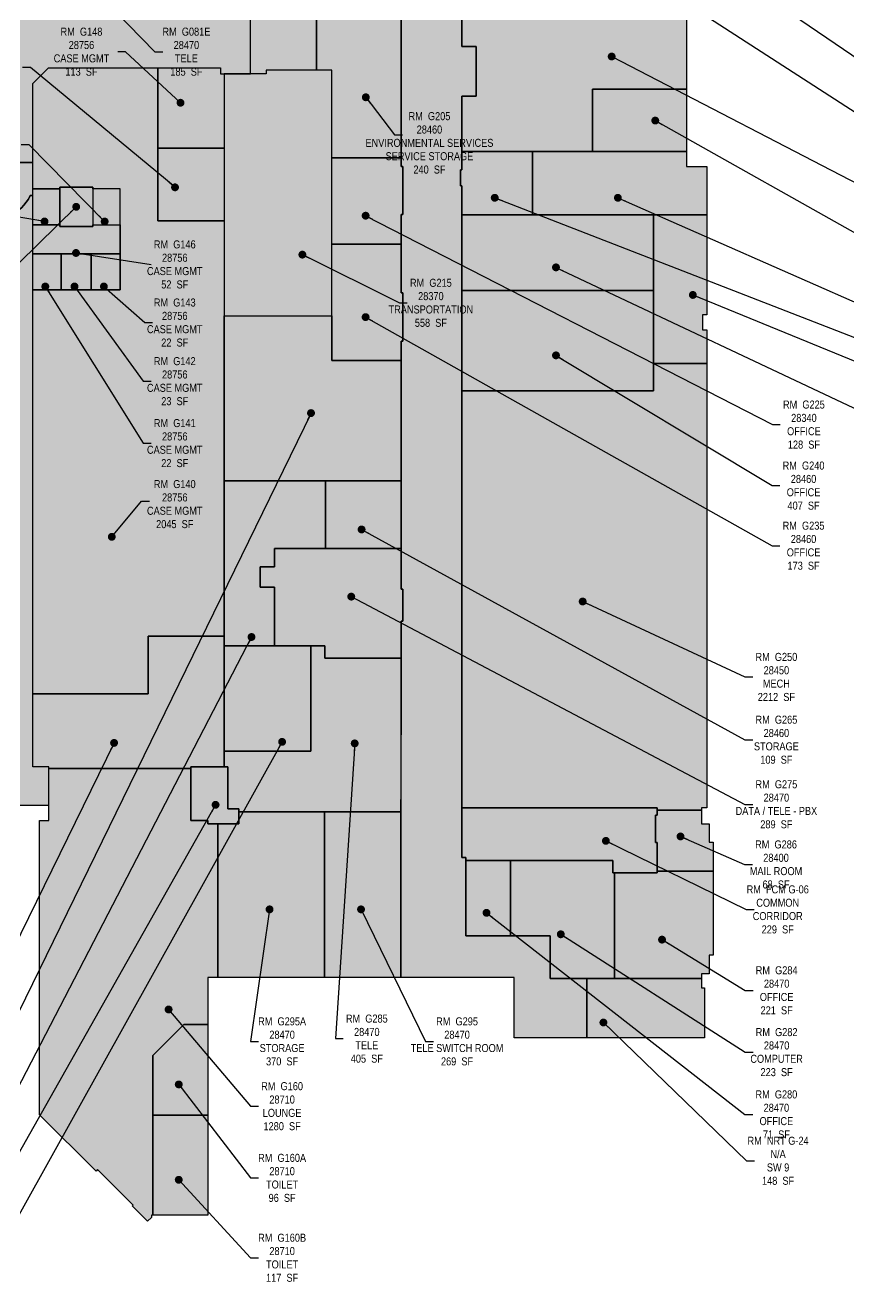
# Model space of a CAD drawing. Header units: inches. Extents: x -416 to 5762, y -228 to 4594.
# Drawn here: x 2220 to 3660, y -198 to 2000 of the extents above; entities that cross this region are included whole.
import ezdxf

# ---------------------------------------------------------------- set-up
doc = ezdxf.new("R2010")
doc.units = ezdxf.units.IN
doc.header["$LTSCALE"] = 48
doc.header["$MEASUREMENT"] = 0
for name, color, linetype in [('0-LABEL', 3, 'Continuous'), ('1-NRT', 200, 'Continuous'), ('1-NRT-PTN', 253, 'Continuous'), ('2-BCM', 140, 'Continuous'), ('2-BCM-PTN', 250, 'Continuous'), ('3-FCM', 190, 'Continuous'), ('3-FCM-PTN', 9, 'Continuous'), ('4-OCC', 6, 'Continuous'), ('4-OCC-PTN', 95, 'Continuous')]:
    doc.layers.add(name, color=color, linetype=linetype)
doc.styles.add('ArialN', font='ARIALN.TTF')
doc.dimstyles.new('AB-220', dxfattribs={"dimscale": 220, "dimtxt": 0.0703125, "dimasz": 0.0625, "dimexe": 0.0625, "dimexo": 0.125, "dimgap": 0.1875, "dimtad": 0, "dimdec": 4, "dimrnd": 0.0625, "dimzin": 0, "dimdsep": 46, "dimlunit": 4, "dimtxsty": 'ArialN', "dimblk": 'ARCHTICK', "dimcen": 0.0625, "dimclrd": 256, "dimclre": 256, "dimclrt": 256, "dimadec": 0, "dimazin": 0, "dimtfac": 1, "dimtdec": 4, "dimtofl": 0, "dimtmove": 2, "dimatfit": 3, "dimldrblk": 'DOT', "dimfxl": 0, "dimfrac": 2, "dimtolj": 1, "dimtzin": 0, "dimlwd": -1, "dimlwe": -1, "dimarcsym": 0})

# ---------------------------------------------------------------- blocks, each defined once
blk = doc.blocks.new('_ArchTick')
at = {"const_width": 0.15}
blk.add_lwpolyline([(-0.5, -0.5), (0.5, 0.5)], dxfattribs=at)
blk = doc.blocks.new('_Dot')
at = {"lineweight": -2}
blk.add_line((-0.5, 0), (-1, 0), dxfattribs=at)
at = {"const_width": 0.5}
blk.add_lwpolyline([(-0.25, 0, 1), (0.25, 0, 1)], format="xyb", close=True, dxfattribs=at)

msp = doc.modelspace()

# ---------------------------------------------------------------- hatches: boundary and pattern name
at = {"layer": '1-NRT-PTN'}
h = msp.add_hatch(color=256, dxfattribs=at)
edge = h.paths.add_edge_path()
edge.add_line((2228.722259457485, 1701.970734497792), (2233.130460726493, 1701.970734497792))
edge.add_line((2233.130460726493, 1701.970734497792), (2233.130460726493, 1759.944718747745))
edge.add_line((2233.130460726493, 1759.944718747745), (2174.173443597648, 1759.944718747745))
edge.add_line((2174.173443597648, 1759.944718747745), (2174.173443597647, 1721.862931520308))
edge.add_arc((2165.004068177664, 1723.815667909827), 9.374999999976003, 259.7052515725348, 347.97772910267656, ccw=False)
edge.add_line((2163.328642857169, 1714.591592075631), (2085.445105031146, 1790.939266001369))
edge.add_line((2085.445105031146, 1790.939266001369), (2047.180627193789, 1752.674788164011))
edge.add_line((2047.180627193789, 1752.674788164011), (2141.253326592597, 1661.881908723458))
edge.add_arc((2160.239332695928, 1735.924446355463), 76.43798667379049, 255.6180680753794, 333.6278686385097)
for points in [[(2280.366684589047, 1716.743217048963), (2337.918036566915, 1716.743217048963), (2337.918036566915, 1648.137297903939), (2280.366684589047, 1648.137297903939)], [(2509.754623019291, 702.9147875115946), (2574.404663023844, 702.9147875115946), (2574.404663023844, 629.3091502736139), (2593.404663023846, 629.3091502736139), (2593.404663023846, 603.3091502736117), (2539.493929674514, 603.3091502736117), (2539.493929674514, 609.4147875115946), (2509.754623019291, 609.4147875115946)], [(3407.63845463743, 228.8530847780739), (3201.476572627791, 228.8530847780739), (3201.476572627791, 332.5596195441835), (3402.404663023846, 332.5596195441835), (3402.404663023846, 316.3530847780739), (3407.63845463743, 316.3530847780739)]]:
    msp.add_hatch(color=256, dxfattribs=at).paths.add_polyline_path(points)
at = {"layer": '2-BCM-PTN'}
h = msp.add_hatch(color=256, dxfattribs=at)
edge = h.paths.add_edge_path()
edge.add_line((2233.130460726493, 1701.970734497792), (2228.722259457485, 1701.970734497792))
edge.add_arc((2160.239332695928, 1735.924446355463), 76.43798667379035, 255.6180680753794, 333.6278686385096, ccw=False)
edge.add_line((2141.253326592597, 1661.881908723458), (2047.180627193789, 1752.674788164011))
edge.add_line((2047.180627193789, 1752.674788164011), (2085.445105031146, 1790.939266001369))
edge.add_line((2085.445105031146, 1790.939266001369), (2163.328642857169, 1714.591592075631))
edge.add_arc((2165.004068177664, 1723.815667909827), 9.3749999999759, 259.7052515725348, 347.9777291026766)
edge.add_line((2174.173443597647, 1721.862931520308), (2174.173443597648, 1759.944718747745))
edge.add_line((2174.173443597648, 1759.944718747745), (2233.130460726493, 1759.944718747744))
edge.add_line((2233.130460726493, 1759.944718747744), (2233.130460726493, 1897.914736818996))
edge.add_line((2233.130460726493, 1897.914736818996), (2260.814226910565, 1925.598503003067))
edge.add_line((2260.814226910565, 1925.598503003067), (2561.404663023845, 1925.59850300307))
edge.add_line((2561.404663023845, 1925.59850300307), (2561.404663023845, 1915.223503003064))
edge.add_line((2561.404663023845, 1915.223503003064), (2613.580557465028, 1915.223503003066))
edge.add_line((2613.580557465028, 1915.223503003066), (2613.580557465028, 2025.348503003064))
edge.add_line((2613.580557465028, 2025.348503003064), (2381.262904515356, 2025.348503003065))
edge.add_line((2381.262904515356, 2025.348503003065), (2381.262904515356, 2030.59850300306))
edge.add_line((2381.262904515356, 2030.59850300306), (2261.106852996896, 2030.598503003059))
edge.add_line((2261.106852996896, 2030.598503003059), (2194.701394305297, 2096.903415616328))
edge.add_line((2194.701394305297, 2096.903415616328), (2190.893043700072, 2093.095065011104))
edge.add_line((2190.893043700072, 2093.095065011104), (2177.14554917636, 2106.842559534814))
edge.add_line((2177.14554917636, 2106.842559534814), (2177.14554917636, 2121.842559534814))
edge.add_line((2177.14554917636, 2121.842559534814), (2187.752150894158, 2132.449161252612))
edge.add_line((2187.752150894158, 2132.449161252612), (2153.811025397205, 2166.390286749567))
edge.add_line((2153.811025397205, 2166.390286749567), (2143.204423679406, 2155.783685031768))
edge.add_line((2143.204423679406, 2155.783685031768), (2128.204423679405, 2155.783685031768))
edge.add_line((2128.204423679405, 2155.783685031768), (2107.969704924222, 2176.018403786951))
edge.add_line((2107.969704924222, 2176.018403786951), (2107.969704924221, 2191.018403786952))
edge.add_line((2107.969704924221, 2191.018403786952), (2118.57630664202, 2201.62500550475))
edge.add_line((2118.57630664202, 2201.62500550475), (2084.635181145066, 2235.566131001704))
edge.add_line((2084.635181145066, 2235.566131001704), (2074.028579427268, 2224.959529283906))
edge.add_line((2074.028579427268, 2224.959529283906), (2059.028579427268, 2224.959529283906))
edge.add_line((2059.028579427268, 2224.959529283906), (2038.604658264225, 2245.383450446949))
edge.add_line((2038.604658264225, 2245.383450446949), (2038.604658264225, 2260.383450446949))
edge.add_line((2038.604658264225, 2260.383450446949), (2049.211259982023, 2270.990052164747))
edge.add_line((2049.211259982023, 2270.990052164747), (2015.270134485069, 2304.931177661701))
edge.add_line((2015.270134485069, 2304.931177661701), (2004.758133971202, 2294.229974739971))
edge.add_line((2004.758133971202, 2294.229974739971), (1989.758133971203, 2294.229974739971))
edge.add_line((1989.758133971203, 2294.229974739971), (1931.062058276436, 2352.926050434738))
edge.add_line((1931.062058276436, 2352.926050434738), (1861.642355430324, 2283.506162856311))
edge.add_line((1861.642355430324, 2283.506162856311), (1874.902442775178, 2270.315977015473))
edge.add_line((1874.902442775178, 2270.315977015473), (1873.04629591825, 2268.459830158545))
edge.add_line((1873.04629591825, 2268.459830158545), (1908.245785421161, 2233.260340655634))
edge.add_line((1908.245785421161, 2233.260340655634), (1908.245785421163, 2113.284691443503))
edge.add_line((1908.245785421163, 2113.284691443503), (1895.187219345495, 2113.284691443503))
edge.add_line((1895.187219345495, 2113.284691443503), (1883.873510846507, 2101.970982944516))
edge.add_line((1883.873510846507, 2101.970982944516), (1883.873510846507, 2085.970982944516))
edge.add_line((1883.873510846507, 2085.970982944516), (1895.187219345492, 2074.657274445532))
edge.add_line((1895.187219345492, 2074.657274445532), (1900.562219345494, 2074.657274445531))
edge.add_line((1900.562219345494, 2074.657274445531), (1900.562219345492, 1881.37466295436))
edge.add_line((1900.562219345492, 1881.37466295436), (1804.972934618956, 1785.785378227823))
edge.add_line((1804.972934618956, 1785.785378227823), (1889.993394248343, 1700.764918598437))
edge.add_line((1889.993394248343, 1700.764918598437), (1903.187219345495, 1689.020622731572))
edge.add_line((1903.187219345495, 1689.020622731572), (1911.187219345496, 1689.020622731572))
edge.add_line((1911.187219345496, 1689.020622731572), (1922.500927844478, 1677.706914232587))
edge.add_line((1922.500927844478, 1677.706914232587), (1922.500927844479, 1666.177842589939))
edge.add_line((1922.500927844479, 1666.177842589939), (2012.282397722353, 1666.177842589939))
edge.add_line((2012.282397722353, 1666.177842589939), (2113.788307551631, 1564.67193276066))
edge.add_line((2113.788307551631, 1564.67193276066), (2113.788307551629, 1476.094613458916))
edge.add_line((2113.788307551629, 1476.094613458916), (2108.383520888059, 1476.094613458915))
edge.add_line((2108.383520888059, 1476.094613458915), (2097.069812389074, 1464.78090495993))
edge.add_line((2097.069812389074, 1464.78090495993), (2097.069812389074, 1448.78090495993))
edge.add_line((2097.069812389074, 1448.78090495993), (2106.858170387359, 1438.992546961646))
edge.add_line((2106.858170387359, 1438.992546961646), (2074.845248639354, 1406.979625213646))
edge.add_line((2074.845248639354, 1406.979625213646), (2109.06569911818, 1372.75917473482))
edge.add_line((2109.06569911818, 1372.75917473482), (2110.921854418795, 1374.615330035435))
edge.add_line((2110.921854418795, 1374.615330035435), (2119.407135793033, 1366.130048661197))
edge.add_line((2119.407135793033, 1366.130048661197), (2117.550980492419, 1364.273893360582))
edge.add_line((2117.550980492419, 1364.273893360582), (2127.448102328633, 1354.376771524372))
edge.add_line((2127.448102328633, 1354.376771524372), (2127.448102328632, 1249.552302957096))
edge.add_line((2127.448102328632, 1249.552302957096), (2127.448102328633, 1011.952698433063))
edge.add_line((2127.448102328633, 1011.952698433063), (2126.295910362438, 1011.952698433063))
edge.add_line((2126.295910362438, 1011.952698433063), (2126.295910362438, 725.351950325119))
edge.add_line((2126.295910362438, 725.351950325119), (2125.412145488766, 725.351950325119))
edge.add_line((2125.412145488766, 725.351950325119), (2056.691387544399, 656.6311923807496))
edge.add_line((2056.691387544399, 656.6311923807496), (2096.140691337425, 617.1818885877237))
edge.add_line((2096.140691337425, 617.1818885877237), (2107.319253701457, 628.3604509517534))
edge.add_line((2107.319253701457, 628.3604509517534), (2123.319253701457, 628.3604509517533))
edge.add_line((2123.319253701457, 628.3604509517533), (2128.976107950948, 622.7035967022608))
edge.add_line((2128.976107950948, 622.7035967022608), (2137.132282483896, 630.8597712352085))
edge.add_line((2137.132282483896, 630.8597712352085), (2135.36451553093, 632.6275381881742))
edge.add_line((2135.36451553093, 632.6275381881742), (2135.36451553093, 636.1836742564341))
edge.add_line((2135.36451553093, 636.1836742564341), (2261.254623019293, 636.1836742564341))
edge.add_line((2261.254623019293, 636.1836742564341), (2261.254623019293, 702.9147875115947))
edge.add_line((2261.254623019293, 702.9147875115947), (2233.130460726496, 702.9147875115947))
edge.add_line((2233.130460726496, 702.9147875115947), (2233.130460726493, 1701.970734497792))
at = {"layer": '3-FCM-PTN'}
for points in [[(2615.808414529533, 2451.631304796776), (2729.02822529076, 2451.613517101626), (2729.028129160253, 2365.477411419694), (2724.014808775981, 2365.477411419587), (2724.01480877598, 2340.198372443379), (2729.264808775978, 2340.198372443379), (2729.26480877597, 2172.131318797095), (2724.014808775973, 2172.131318797074), (2724.014808775983, 2154.506316056189), (2767.556634234113, 2154.506316056182), (2767.556634234113, 2029.684150273616), (2729.264846806679, 2029.684150273618), (2729.26484680667, 1921.723375630644), (2641.154663023846, 1921.723375630644), (2641.154663023846, 1915.223503003064), (2613.580557465028, 1915.223503003064), (2613.580557465028, 2025.348503003064), (2621.014808775983, 2025.348503003064), (2621.014808775983, 2107.848503003064), (2615.808414529532, 2107.848503003065), (2615.862425426422, 2451.631296311252)], [(3201.476572627791, 332.5596195441835), (3201.476572627791, 228.8530847780739), (3074.904663023846, 228.8530847780739), (3074.904663023847, 334.3530847780745), (2876.404663023849, 334.3530847780718), (2877.154758553168, 957.55916271248), (2879.779647654108, 957.55916271248), (2879.779647654108, 1013.55916271248), (2877.154742904857, 1013.55916271248), (2877.154742904857, 1447.760891402348), (2879.779663023852, 1447.760891402348), (2879.779663023853, 1531.760891402348), (2877.154663023855, 1531.760891402348), (2877.154663023858, 1668.922797495568), (2879.779663023852, 1668.922795682463), (2879.779709625691, 1752.922795682436), (2877.154663144822, 1752.92279713877), (2877.154663144825, 2029.684150273616), (2767.556634234094, 2029.684150273616), (2767.556634234113, 2154.506316056182), (2791.508445687209, 2154.506316056179), (2791.508445687209, 2157.131318797105), (3176.910567530235, 2157.131318797104), (3176.91056753021, 2340.198375184305), (3203.604287777723, 2340.198375184304), (3203.604287777723, 2365.477414160514), (3198.354286786869, 2365.477414129869), (3198.354286786869, 2385.052264052748), (3286.910567530237, 2385.052264052748), (3286.910567530237, 2345.335012082322), (3292.160567530233, 2345.335012082322), (3292.160567530232, 2029.684150273617), (2983.404663023843, 2029.684150273617), (2983.404663023843, 1962.684150273619), (3008.154507450376, 1962.684150273619), (3008.154507450376, 1875.684150273618), (2983.404663023843, 1875.684150273617), (2983.404568461114, 1747.05701030199), (2980.779568461116, 1747.057009536828), (2980.779568461116, 1719.134624314121), (2983.404568461112, 1719.134622354789), (2983.404663023846, 544.2818940953935), (2990.154663023846, 544.2818940953935), (2990.154663023846, 407.6841502736139), (3137.605741658955, 407.6841502736148), (3137.605741658956, 332.5596195441839)], [(3324.654663023841, 517.684150273612), (3247.15466302385, 517.6841502736107), (3247.15466302385, 539.0318940953989), (2990.154663023846, 539.0318940953989), (2990.154663023846, 544.2818940953935), (2983.404663023846, 544.2818940953935), (2983.404663023848, 631.329210053893), (3324.654663023841, 631.3292101261742), (3324.654663023841, 618.4772851326693), (3322.029663023844, 618.4772851326693), (3322.029663023844, 570.4772851326693), (3324.654663023841, 570.4772851326693)]]:
    msp.add_hatch(color=256, dxfattribs=at).paths.add_polyline_path(points)
at = {"layer": '4-OCC-PTN'}
for color, points in [(201, [(2756.154663023845, 1768.088074098436), (2756.154663023845, 1921.723375630642), (2729.264846806677, 1921.723375630644), (2729.264846806679, 2029.684150273617), (2877.154663023854, 2029.684150273616), (2877.154663023855, 1768.088074098437)]), (58, [(3375.904663023844, 1888.309150273619), (3211.404663023844, 1888.309150273619), (3211.404663023844, 1779.309150273614), (2983.404570736043, 1779.309150273614), (2983.404663023843, 1875.684150273617), (3008.154507450376, 1875.684150273618), (3008.154507450376, 1962.684150273618), (2983.404663023843, 1962.684150273618), (2983.404663023843, 2029.684150273617), (3292.160567530232, 2029.684150273617), (3292.160567530232, 2032.309150273615), (3353.393932138239, 2032.309150273615), (3353.393932138239, 2025.92915375626), (3375.904663023843, 2025.92915375626)]), (22, [(2233.130460726496, 830.9337868318314), (2233.130460726494, 1537.062954791813), (2385.673114390504, 1537.062954791813), (2385.673114390503, 1714.118217048965), (2337.918036566915, 1714.118217048965), (2337.918036566915, 1716.743217048963), (2280.366684589047, 1716.743217048963), (2280.366684589047, 1714.118217048966), (2233.130460726496, 1714.118217048966), (2233.130460726493, 1897.914736818996), (2260.814226910565, 1925.598503003067), (2451.701040337562, 1925.598503003069), (2451.701040337563, 1658.120976491608), (2567.904663023846, 1658.120976491608), (2567.904663023846, 931.5693877623548), (2434.924503077298, 931.5693877623548), (2434.924503077298, 830.9337868318314)]), (22, [(2567.904663023845, 1784.832814781666), (2451.701040337563, 1784.832814781666), (2451.701040337562, 1925.598503003069), (2561.404663023845, 1925.59850300307), (2561.404663023845, 1915.223503003064), (2567.904663023845, 1915.223503003064)]), (58, [(2641.154663023846, 1915.223503003064), (2567.904663023845, 1915.223503003064), (2567.904663023846, 1491.809150273612), (2756.154663023845, 1491.809150273613), (2756.154663023845, 1921.723375630642), (2641.154663023846, 1921.723375630642)]), (58, [(3211.404663023844, 1888.309150273619), (3375.904663023844, 1888.309150273619), (3375.904663023844, 1779.309150273616), (3211.404663023844, 1779.309150273616)]), (22, [(2451.701040337563, 1784.832814781666), (2567.904663023846, 1784.832814781666), (2567.904663023846, 1658.120976491608), (2451.701040337563, 1658.120976491608)]), (201, [(2756.154663023845, 1768.088074098436), (2877.154663023855, 1768.088074098437), (2877.154663023855, 1752.92279713877), (2879.779663023852, 1752.922795682462), (2879.779663023852, 1668.922795682463), (2877.154663023855, 1668.922795682463), (2877.154591376869, 1617.057802197152), (2756.154663023845, 1617.057802197152)]), (58, [(3106.529530017558, 1779.309150273614), (3106.529530017556, 1668.446464285915), (2983.404755070331, 1668.454182484253), (2983.404568461114, 1719.134624314121), (2980.779568461116, 1719.134624314121), (2980.779568461116, 1747.057009536828), (2983.404568461114, 1747.057009536827), (2983.404570736043, 1779.309150273614)]), (58, [(3411.429853171811, 1668.454182484254), (3106.529530017556, 1668.446464285915), (3106.529530017558, 1779.309150273614), (3375.904663023844, 1779.309150273616), (3375.904663023844, 1752.80915027361), (3411.42985317181, 1752.80915027361)]), (22, [(2233.130460726495, 1714.118217048966), (2280.366684589047, 1714.118217048966), (2280.366684589047, 1650.762297903936), (2233.130460726495, 1650.762297903936)]), (22, [(2337.918036566915, 1650.762297903936), (2385.673114390503, 1650.762297903936), (2385.673114390503, 1714.118217048965), (2337.918036566915, 1714.118217048965)]), (22, [(2385.673114390504, 1600.418873936842), (2233.130460726494, 1600.418873936842), (2233.130460726496, 1650.762297903936), (2280.366684589047, 1650.762297903936), (2280.366684589047, 1648.137297903939), (2337.918036566915, 1648.137297903939), (2337.918036566915, 1650.762297903936), (2385.673114390503, 1650.762297903936)]), (201, [(3318.02988116126, 1535.934150273608), (2983.404755070331, 1535.934150273608), (2983.404755070331, 1668.454182484253), (3318.02988116126, 1668.454182484253)]), (201, [(3411.42985317181, 1408.684150273612), (3318.02988116126, 1408.684150273612), (3318.02988116126, 1668.454182484253), (3411.429853171811, 1668.454182484254), (3411.429853171812, 1493.309150273613), (3404.154663023844, 1493.309150273613), (3404.154663023844, 1467.309150273613), (3411.42985317181, 1467.309150273613)]), (201, [(2756.154663023845, 1617.057802197152), (2877.154663023848, 1617.057802197152), (2877.154663023855, 1531.760891402348), (2879.779663023852, 1531.760891402348), (2879.779663023852, 1447.760891402348), (2877.154663023854, 1447.760891402348), (2877.154670576127, 1413.434150273611), (2756.154663023845, 1413.434150273611)]), (22, [(2233.130460726494, 1600.418873936842), (2282.991684589045, 1600.418873936842), (2282.991684589045, 1537.062954791813), (2233.130460726494, 1537.062954791813)]), (22, [(2282.991684589045, 1600.418873936842), (2335.293036566919, 1600.418873936842), (2335.293036566919, 1537.062954791813), (2282.991684589045, 1537.062954791813)]), (22, [(2335.293036566919, 1600.418873936842), (2385.673114390504, 1600.418873936842), (2385.673114390504, 1537.062954791813), (2335.293036566919, 1537.062954791813)]), (201, [(2983.404786833821, 1535.934150273608), (3318.02988116126, 1535.934150273608), (3318.02988116126, 1360.684150273611), (2983.404786833821, 1360.684150273611)]), (201, [(2877.154824336764, 1202.918290177677), (2567.904663023846, 1202.918290177677), (2567.904663023846, 1491.809150273612), (2756.154663023845, 1491.809150273612), (2756.154663023845, 1413.434150273611), (2877.154670576127, 1413.434150273611)]), (55, [(3402.404663023846, 627.0066801998923), (3324.654663023841, 627.0066801998923), (3324.654663023841, 631.3292101261742), (2983.404656017494, 631.3292101261727), (2983.404732929416, 1360.684150273612), (3318.02988116126, 1360.684150273611), (3318.029834566023, 1408.684150273612), (3411.42985317181, 1408.684150273612), (3411.42985317181, 631.3292101261745), (3402.404663023846, 631.3292101261745)]), (201, [(2567.904663023846, 914.8831474416961), (2567.904663023846, 1202.918290177677), (2744.779528498993, 1202.918290177677), (2744.779528498993, 1084.684171502172), (2655.529758553168, 1084.684171502172), (2655.529758553167, 1052.521953251209), (2630.645999614988, 1052.521953251209), (2630.645999614988, 1016.993297991482), (2655.529758553166, 1016.993297991482), (2655.529758553169, 914.8831156782021)]), (201, [(2744.779528498993, 1202.918290177677), (2877.154742904858, 1202.918290177677), (2877.154742904858, 1084.684171502172), (2744.779528498993, 1084.684171502172)]), (62, [(2655.529758553169, 914.8831156782021), (2655.529758553166, 1016.993297991482), (2630.645999614988, 1016.993297991482), (2630.645999614988, 1052.521953251209), (2655.529758553167, 1052.521953251209), (2655.529758553168, 1084.684171502172), (2877.154742904858, 1084.684171502172), (2877.154742904857, 1013.55916271248), (2879.779647654106, 1013.55916271248), (2879.779647654108, 957.55916271248), (2877.154758553168, 957.55916271248), (2877.077109283628, 893.0453843561158), (2743.632146616607, 893.0453843561158), (2743.632146616608, 914.883115678203)]), (34, [(2233.130460726496, 830.9337868318314), (2434.924503077298, 830.9337868318314), (2434.924503077298, 931.5693877623548), (2567.904663023846, 931.5693877623548), (2567.904663023846, 702.9147875115946), (2509.754623019291, 702.9147875115946), (2509.754623019291, 700.2897875115946), (2261.254623019293, 700.2897875115946), (2261.254623019293, 702.9147875115947), (2233.130460726496, 702.9147875115947)]), (201, [(2567.904663023846, 730.5591502736129), (2567.904663023846, 914.8831474416961), (2719.529710788514, 914.8831156782028), (2719.52971078851, 730.5591502736129)]), (62, [(2719.52971078851, 730.5591502736129), (2719.529710788514, 914.8831156782028), (2743.632146616608, 914.883115678203), (2743.632146616607, 893.0453843561158), (2877.077109283628, 893.0453843561158), (2876.753806779137, 624.4341502736129), (2593.404663023846, 624.434150273603), (2593.404663023846, 629.3091502736139), (2574.404663023844, 629.3091502736139), (2574.404663023844, 702.9147875115946), (2567.904663023846, 702.9147875115946), (2567.904663023846, 730.5591502736129)]), (234, [(2261.254623019293, 700.2897875115946), (2509.754623019291, 700.2897875115946), (2509.754623019291, 609.4147875115946), (2539.493929674514, 609.4147875115946), (2539.493929674514, 603.3091502736117), (2556.949296349179, 603.3091502736117), (2556.949296349178, 334.3530847780758), (2539.493929674513, 334.3530847780757), (2539.493929674513, 252.4021467322522), (2497.269412414229, 252.4021467322522), (2443.17210562412, 198.3048399421446), (2443.172233608731, -81.1393949525006), (2440.547010094808, -81.1393949525006), (2440.547010094808, -85.11049404680443), (2433.978757105231, -91.67874703637926), (2407.108699420127, -64.80868935130938), (2408.522912982524, -63.39447578891259), (2346.581719274581, -1.453282080970492), (2343.753292149831, -4.281709205715288), (2245.004623019293, 94.46695992482276), (2245.004623019293, 609.4147875115946), (2261.254623019293, 609.4147875115946)]), (62, [(2556.949296349178, 334.3530847780758), (2556.949296349179, 603.3091502736117), (2593.404663023846, 603.3091502736117), (2593.404663023846, 624.434150273603), (2743.169298501863, 624.4341502736082), (2743.169298501861, 334.3530847780751)]), (62, [(2743.169298501861, 334.3530847780751), (2743.169298501863, 624.4341502736082), (2876.753806779137, 624.4341502736129), (2876.404663023849, 334.3530847780738)]), (41, [(3324.654663023841, 627.0066801998923), (3402.404663023846, 627.0066801998923), (3402.404663023846, 603.3760346616041), (3415.404663023846, 603.3760346616041), (3415.404663023846, 571.184150273612), (3422.417258097828, 571.184150273612), (3422.417258097828, 520.4341502736175), (3324.654663023841, 520.4341502736138), (3324.654663023841, 570.4772851326693), (3322.029663023844, 570.4772851326693), (3322.029663023844, 618.4772851326693), (3324.654663023843, 618.4772851326693)]), (62, [(2990.154663023846, 539.0318940953989), (3068.50311782582, 539.0318940953989), (3068.50311782582, 407.6841502736138), (2990.154663023846, 407.6841502736138)]), (62, [(3068.50311782582, 407.6841502736138), (3068.50311782582, 539.0318940953989), (3247.15466302385, 539.0318940953989), (3247.15466302385, 517.6841502736107), (3249.779663023848, 517.6841502736108), (3249.779663023847, 332.5596195441831), (3137.605741658956, 332.559619544184), (3137.605741658956, 407.6841502736138)]), (62, [(3402.404663023846, 332.5596195441835), (3249.779663023847, 332.5596195441831), (3249.779663023848, 517.6841502736108), (3324.654663023841, 517.684150273612), (3324.654663023841, 520.4341502736138), (3422.417258097828, 520.4341502736175), (3422.41725809783, 373.6841502736138), (3415.404663023846, 373.6841502736138), (3415.404663023846, 341.059619544184), (3402.404663023846, 341.059619544184)]), (234, [(2539.493929674513, 94.0145059529109), (2443.172153388777, 94.0145059529118), (2443.17210562412, 198.3048399421446), (2497.269412414229, 252.4021467322523), (2539.493929674513, 252.4021467322522)]), (234, [(2443.172153388777, 94.0145059529118), (2539.493929674513, 94.0145059529109), (2539.493929674512, -81.13935083745628), (2443.172233608731, -81.1393949525006)])]:
    msp.add_hatch(color=color, dxfattribs=at).paths.add_polyline_path(points)

# ---------------------------------------------------------------- linework, layer by layer
at = {"layer": '1-NRT'}
msp.add_lwpolyline([(2228.722259457485, 1701.970734497792), (2233.130460726493, 1701.970734497792), (2233.130460726493, 1759.944718747745), (2174.173443597648, 1759.944718747745), (2174.173443597647, 1721.862931520308, -0.4054098725536336), (2163.328642857169, 1714.591592075631), (2085.445105031146, 1790.939266001369), (2047.180627193789, 1752.674788164011), (2141.253326592597, 1661.881908723458, 0.3541666987649237)], format="xyb", close=True, dxfattribs=at)
for points in [[(2280.366684589047, 1716.743217048963), (2337.918036566915, 1716.743217048963), (2337.918036566915, 1648.137297903939), (2280.366684589047, 1648.137297903939)], [(2509.754623019291, 702.9147875115946), (2574.404663023844, 702.9147875115946), (2574.404663023844, 629.3091502736139), (2593.404663023846, 629.3091502736139), (2593.404663023846, 603.3091502736117), (2539.493929674514, 603.3091502736117), (2539.493929674514, 609.4147875115946), (2509.754623019291, 609.4147875115946)], [(3407.63845463743, 228.8530847780739), (3201.476572627791, 228.8530847780739), (3201.476572627791, 332.5596195441835), (3402.404663023846, 332.5596195441835), (3402.404663023846, 316.3530847780739), (3407.63845463743, 316.3530847780739)]]:
    msp.add_lwpolyline(points, close=True, dxfattribs=at)
at = {"layer": '2-BCM'}
msp.add_lwpolyline([(2174.173443597648, 1759.944718747745), (2233.130460726493, 1759.944718747744), (2233.130460726493, 1897.914736818996), (2260.814226910565, 1925.598503003067), (2561.404663023845, 1925.59850300307), (2561.404663023845, 1915.223503003064), (2613.580557465028, 1915.223503003066), (2613.580557465028, 2025.348503003064)], dxfattribs=at)
msp.add_lwpolyline([(2135.36451553093, 636.1836742564341), (2261.254623019293, 636.1836742564341), (2261.254623019293, 702.9147875115947), (2233.130460726496, 702.9147875115947), (2233.130460726493, 1701.970734497792), (2228.722259457485, 1701.970734497792, -0.3541666987649237), (2141.253326592597, 1661.881908723458)], format="xyb", dxfattribs=at)
at = {"layer": '3-FCM'}
for points in [[(2615.808414529533, 2451.631304796776), (2729.02822529076, 2451.613517101626), (2729.028129160253, 2365.477411419694), (2724.014808775981, 2365.477411419587), (2724.01480877598, 2340.198372443379), (2729.264808775978, 2340.198372443379), (2729.26480877597, 2172.131318797095), (2724.014808775973, 2172.131318797074), (2724.014808775983, 2154.506316056189), (2767.556634234113, 2154.506316056182), (2767.556634234113, 2029.684150273616), (2729.264846806679, 2029.684150273618), (2729.26484680667, 1921.723375630644), (2641.154663023846, 1921.723375630644), (2641.154663023846, 1915.223503003064), (2613.580557465028, 1915.223503003064), (2613.580557465028, 2025.348503003064), (2621.014808775983, 2025.348503003064), (2621.014808775983, 2107.848503003064), (2615.808414529532, 2107.848503003065), (2615.862425426422, 2451.631296311252)], [(3324.654663023841, 517.684150273612), (3247.15466302385, 517.6841502736107), (3247.15466302385, 539.0318940953989), (2990.154663023846, 539.0318940953989), (2990.154663023846, 544.2818940953935), (2983.404663023846, 544.2818940953935), (2983.404663023848, 631.329210053893), (3324.654663023841, 631.3292101261742), (3324.654663023841, 618.4772851326693), (3322.029663023844, 618.4772851326693), (3322.029663023844, 570.4772851326693), (3324.654663023841, 570.4772851326693)]]:
    msp.add_lwpolyline(points, close=True, dxfattribs=at)
msp.add_lwpolyline([(2983.404663023843, 2029.684150273617), (2983.404663023843, 1962.684150273619), (3008.154507450376, 1962.684150273619), (3008.154507450376, 1875.684150273618), (2983.404663023843, 1875.684150273617), (2983.404568461114, 1747.05701030199), (2980.779568461116, 1747.057009536828), (2980.779568461116, 1719.134624314121), (2983.404568461112, 1719.134622354789), (2983.404663023846, 544.2818940953935), (2990.154663023846, 544.2818940953935), (2990.154663023846, 407.6841502736139), (3137.605741658955, 407.6841502736148), (3137.605741658956, 332.5596195441839), (3201.476572627791, 332.5596195441839), (3201.476572627791, 332.5596195441835), (3201.476572627791, 228.8530847780739), (3074.904663023846, 228.8530847780739), (3074.904663023847, 334.3530847780745), (2876.404663023849, 334.3530847780718), (2877.154758553168, 957.55916271248), (2879.779647654108, 957.55916271248), (2879.779647654108, 1013.55916271248), (2877.154742904857, 1013.55916271248), (2877.154742904857, 1447.760891402348), (2879.779663023852, 1447.760891402348), (2879.779663023853, 1531.760891402348), (2877.154663023855, 1531.760891402348), (2877.154663023858, 1668.922797495568), (2879.779663023852, 1668.922795682463), (2879.779709625691, 1752.922795682436), (2877.154663144822, 1752.92279713877), (2877.154663144825, 2029.684150273616)], dxfattribs=at)
at = {"layer": '4-OCC'}
for points in [[(2756.154663023845, 1768.088074098436), (2756.154663023845, 1921.723375630642), (2729.264846806677, 1921.723375630644), (2729.264846806679, 2029.684150273617), (2877.154663023854, 2029.684150273616), (2877.154663023855, 1768.088074098437)], [(3375.904663023844, 1888.309150273619), (3211.404663023844, 1888.309150273619), (3211.404663023844, 1779.309150273614), (2983.404570736043, 1779.309150273614), (2983.404663023843, 1875.684150273617), (3008.154507450376, 1875.684150273618), (3008.154507450376, 1962.684150273618), (2983.404663023843, 1962.684150273618), (2983.404663023843, 2029.684150273617), (3292.160567530232, 2029.684150273617), (3292.160567530232, 2032.309150273615), (3353.393932138239, 2032.309150273615), (3353.393932138239, 2025.92915375626), (3375.904663023843, 2025.92915375626)], [(2233.130460726496, 830.9337868318314), (2233.130460726494, 1537.062954791813), (2385.673114390504, 1537.062954791813), (2385.673114390503, 1714.118217048965), (2337.918036566915, 1714.118217048965), (2337.918036566915, 1716.743217048963), (2280.366684589047, 1716.743217048963), (2280.366684589047, 1714.118217048966), (2233.130460726496, 1714.118217048966), (2233.130460726493, 1897.914736818996), (2260.814226910565, 1925.598503003067), (2451.701040337562, 1925.598503003069), (2451.701040337563, 1658.120976491608), (2567.904663023846, 1658.120976491608), (2567.904663023846, 931.5693877623548), (2434.924503077298, 931.5693877623548), (2434.924503077298, 830.9337868318314)], [(2567.904663023845, 1784.832814781666), (2451.701040337563, 1784.832814781666), (2451.701040337562, 1925.598503003069), (2561.404663023845, 1925.59850300307), (2561.404663023845, 1915.223503003064), (2567.904663023845, 1915.223503003064)], [(2641.154663023846, 1915.223503003064), (2567.904663023845, 1915.223503003064), (2567.904663023846, 1491.809150273612), (2756.154663023845, 1491.809150273613), (2756.154663023845, 1921.723375630642), (2641.154663023846, 1921.723375630642)], [(3211.404663023844, 1888.309150273619), (3375.904663023844, 1888.309150273619), (3375.904663023844, 1779.309150273616), (3211.404663023844, 1779.309150273616)], [(2451.701040337563, 1784.832814781666), (2567.904663023846, 1784.832814781666), (2567.904663023846, 1658.120976491608), (2451.701040337563, 1658.120976491608)], [(2756.154663023845, 1768.088074098436), (2877.154663023855, 1768.088074098437), (2877.154663023855, 1752.92279713877), (2879.779663023852, 1752.922795682462), (2879.779663023852, 1668.922795682463), (2877.154663023855, 1668.922795682463), (2877.154591376869, 1617.057802197152), (2756.154663023845, 1617.057802197152)], [(3106.529530017558, 1779.309150273614), (3106.529530017556, 1668.446464285915), (2983.404755070331, 1668.454182484253), (2983.404568461114, 1719.134624314121), (2980.779568461116, 1719.134624314121), (2980.779568461116, 1747.057009536828), (2983.404568461114, 1747.057009536827), (2983.404570736043, 1779.309150273614)], [(3411.429853171811, 1668.454182484254), (3106.529530017556, 1668.446464285915), (3106.529530017558, 1779.309150273614), (3375.904663023844, 1779.309150273616), (3375.904663023844, 1752.80915027361), (3411.42985317181, 1752.80915027361)], [(2233.130460726495, 1714.118217048966), (2280.366684589047, 1714.118217048966), (2280.366684589047, 1650.762297903936), (2233.130460726495, 1650.762297903936)], [(2337.918036566915, 1650.762297903936), (2385.673114390503, 1650.762297903936), (2385.673114390503, 1714.118217048965), (2337.918036566915, 1714.118217048965)], [(2385.673114390504, 1600.418873936842), (2233.130460726494, 1600.418873936842), (2233.130460726496, 1650.762297903936), (2280.366684589047, 1650.762297903936), (2280.366684589047, 1648.137297903939), (2337.918036566915, 1648.137297903939), (2337.918036566915, 1650.762297903936), (2385.673114390503, 1650.762297903936)], [(3318.02988116126, 1535.934150273608), (2983.404755070331, 1535.934150273608), (2983.404755070331, 1668.454182484253), (3318.02988116126, 1668.454182484253)], [(3411.42985317181, 1408.684150273612), (3318.02988116126, 1408.684150273612), (3318.02988116126, 1668.454182484253), (3411.429853171811, 1668.454182484254), (3411.429853171812, 1493.309150273613), (3404.154663023844, 1493.309150273613), (3404.154663023844, 1467.309150273613), (3411.42985317181, 1467.309150273613)], [(2756.154663023845, 1617.057802197152), (2877.154663023848, 1617.057802197152), (2877.154663023855, 1531.760891402348), (2879.779663023852, 1531.760891402348), (2879.779663023852, 1447.760891402348), (2877.154663023854, 1447.760891402348), (2877.154670576127, 1413.434150273611), (2756.154663023845, 1413.434150273611)], [(2233.130460726494, 1600.418873936842), (2282.991684589045, 1600.418873936842), (2282.991684589045, 1537.062954791813), (2233.130460726494, 1537.062954791813)], [(2282.991684589045, 1600.418873936842), (2335.293036566919, 1600.418873936842), (2335.293036566919, 1537.062954791813), (2282.991684589045, 1537.062954791813)], [(2335.293036566919, 1600.418873936842), (2385.673114390504, 1600.418873936842), (2385.673114390504, 1537.062954791813), (2335.293036566919, 1537.062954791813)], [(2983.404786833821, 1535.934150273608), (3318.02988116126, 1535.934150273608), (3318.02988116126, 1360.684150273611), (2983.404786833821, 1360.684150273611)], [(2877.154824336764, 1202.918290177677), (2567.904663023846, 1202.918290177677), (2567.904663023846, 1491.809150273612), (2756.154663023845, 1491.809150273612), (2756.154663023845, 1413.434150273611), (2877.154670576127, 1413.434150273611)], [(3402.404663023846, 627.0066801998923), (3324.654663023841, 627.0066801998923), (3324.654663023841, 631.3292101261742), (2983.404656017494, 631.3292101261727), (2983.404732929416, 1360.684150273612), (3318.02988116126, 1360.684150273611), (3318.029834566023, 1408.684150273612), (3411.42985317181, 1408.684150273612), (3411.42985317181, 631.3292101261745), (3402.404663023846, 631.3292101261745)], [(2567.904663023846, 914.8831474416961), (2567.904663023846, 1202.918290177677), (2744.779528498993, 1202.918290177677), (2744.779528498993, 1084.684171502172), (2655.529758553168, 1084.684171502172), (2655.529758553167, 1052.521953251209), (2630.645999614988, 1052.521953251209), (2630.645999614988, 1016.993297991482), (2655.529758553166, 1016.993297991482), (2655.529758553169, 914.8831156782021)], [(2744.779528498993, 1202.918290177677), (2877.154742904858, 1202.918290177677), (2877.154742904858, 1084.684171502172), (2744.779528498993, 1084.684171502172)], [(2655.529758553169, 914.8831156782021), (2655.529758553166, 1016.993297991482), (2630.645999614988, 1016.993297991482), (2630.645999614988, 1052.521953251209), (2655.529758553167, 1052.521953251209), (2655.529758553168, 1084.684171502172), (2877.154742904858, 1084.684171502172), (2877.154742904857, 1013.55916271248), (2879.779647654106, 1013.55916271248), (2879.779647654108, 957.55916271248), (2877.154758553168, 957.55916271248), (2877.077109283628, 893.0453843561158), (2743.632146616607, 893.0453843561158), (2743.632146616608, 914.883115678203)], [(2233.130460726496, 830.9337868318314), (2434.924503077298, 830.9337868318314), (2434.924503077298, 931.5693877623548), (2567.904663023846, 931.5693877623548), (2567.904663023846, 702.9147875115946), (2509.754623019291, 702.9147875115946), (2509.754623019291, 700.2897875115946), (2261.254623019293, 700.2897875115946), (2261.254623019293, 702.9147875115947), (2233.130460726496, 702.9147875115947)], [(2567.904663023846, 730.5591502736129), (2567.904663023846, 914.8831474416961), (2719.529710788514, 914.8831156782028), (2719.52971078851, 730.5591502736129)], [(2719.52971078851, 730.5591502736129), (2719.529710788514, 914.8831156782028), (2743.632146616608, 914.883115678203), (2743.632146616607, 893.0453843561158), (2877.077109283628, 893.0453843561158), (2876.753806779137, 624.4341502736129), (2593.404663023846, 624.434150273603), (2593.404663023846, 629.3091502736139), (2574.404663023844, 629.3091502736139), (2574.404663023844, 702.9147875115946), (2567.904663023846, 702.9147875115946), (2567.904663023846, 730.5591502736129)], [(2261.254623019293, 700.2897875115946), (2509.754623019291, 700.2897875115946), (2509.754623019291, 609.4147875115946), (2539.493929674514, 609.4147875115946), (2539.493929674514, 603.3091502736117), (2556.949296349179, 603.3091502736117), (2556.949296349178, 334.3530847780758), (2539.493929674513, 334.3530847780757), (2539.493929674513, 252.4021467322522), (2497.269412414229, 252.4021467322522), (2443.17210562412, 198.3048399421446), (2443.172233608731, -81.1393949525006), (2440.547010094808, -81.1393949525006), (2440.547010094808, -85.11049404680443), (2433.978757105231, -91.67874703637926), (2407.108699420127, -64.80868935130938), (2408.522912982524, -63.39447578891259), (2346.581719274581, -1.453282080970492), (2343.753292149831, -4.281709205715288), (2245.004623019293, 94.46695992482276), (2245.004623019293, 609.4147875115946), (2261.254623019293, 609.4147875115946)], [(2556.949296349178, 334.3530847780758), (2556.949296349179, 603.3091502736117), (2593.404663023846, 603.3091502736117), (2593.404663023846, 624.434150273603), (2743.169298501863, 624.4341502736082), (2743.169298501861, 334.3530847780751)], [(2743.169298501861, 334.3530847780751), (2743.169298501863, 624.4341502736082), (2876.753806779137, 624.4341502736129), (2876.404663023849, 334.3530847780738)], [(3324.654663023841, 627.0066801998923), (3402.404663023846, 627.0066801998923), (3402.404663023846, 603.3760346616041), (3415.404663023846, 603.3760346616041), (3415.404663023846, 571.184150273612), (3422.417258097828, 571.184150273612), (3422.417258097828, 520.4341502736175), (3324.654663023841, 520.4341502736138), (3324.654663023841, 570.4772851326693), (3322.029663023844, 570.4772851326693), (3322.029663023844, 618.4772851326693), (3324.654663023843, 618.4772851326693)], [(2990.154663023846, 539.0318940953989), (3068.50311782582, 539.0318940953989), (3068.50311782582, 407.6841502736138), (2990.154663023846, 407.6841502736138)], [(3068.50311782582, 407.6841502736138), (3068.50311782582, 539.0318940953989), (3247.15466302385, 539.0318940953989), (3247.15466302385, 517.6841502736107), (3249.779663023848, 517.6841502736108), (3249.779663023847, 332.5596195441831), (3137.605741658956, 332.559619544184), (3137.605741658956, 407.6841502736138)], [(3402.404663023846, 332.5596195441835), (3249.779663023847, 332.5596195441831), (3249.779663023848, 517.6841502736108), (3324.654663023841, 517.684150273612), (3324.654663023841, 520.4341502736138), (3422.417258097828, 520.4341502736175), (3422.41725809783, 373.6841502736138), (3415.404663023846, 373.6841502736138), (3415.404663023846, 341.059619544184), (3402.404663023846, 341.059619544184)], [(2539.493929674513, 94.0145059529109), (2443.172153388777, 94.0145059529118), (2443.17210562412, 198.3048399421446), (2497.269412414229, 252.4021467322523), (2539.493929674513, 252.4021467322522)], [(2443.172153388777, 94.0145059529118), (2539.493929674513, 94.0145059529109), (2539.493929674512, -81.13935083745628), (2443.172233608731, -81.1393949525006)]]:
    msp.add_lwpolyline(points, close=True, dxfattribs=at)

# ---------------------------------------------------------------- texts
at = {"layer": '0-LABEL', "char_height": 14, "attachment_point": 5, "style": 'ArialN'}
for s, insert in [('RM  G148\\P28756\\PCASE MGMT\\P113  SF', (2318.302941001779, 1953.684755252932)), ('RM  G081E\\P28470\\PTELE\\P185  SF', (2501.745298634973, 1953.684755252932)), ('RM  G205\\P28460\\PENVIRONMENTAL SERVICES\\PSERVICE STORAGE\\P240  SF', (2926.613820520468, 1794.217775800092)), ('RM  G146\\P28756\\PCASE MGMT\\P52  SF', (2481.383083286293, 1581.608855513166)), ('RM  G215\\P28370\\PTRANSPORTATION\\P558  SF', (2929.092466424585, 1514.499986372963)), ('RM  G143\\P28756\\PCASE MGMT\\P22  SF', (2481.383083286293, 1480.002304908707)), ('RM  G142\\P28756\\PCASE MGMT\\P23  SF', (2481.383083286293, 1377.43720360989)), ('RM  G225\\P28340\\POFFICE\\P128  SF', (3581.184431210595, 1301.500524354542)), ('RM  G141\\P28756\\PCASE MGMT\\P22  SF', (2481.383083286293, 1269.120798144919)), ('RM  G240\\P28460\\POFFICE\\P407  SF', (3580.536339888202, 1194.765990368827)), ('RM  G140\\P28756\\PCASE MGMT\\P2045  SF', (2481.383083286293, 1162.440603031531)), ('RM  G235\\P28460\\POFFICE\\P173  SF', (3580.536339888202, 1089.684755252932)), ('RM  G250\\P28450\\PMECH\\P2212  SF', (3533.038302664836, 860.1382914064816)), ('RM  G265\\P28460\\PSTORAGE\\P109  SF', (3533.038302664836, 750.3822308749859)), ('RM  G275\\P28470\\PDATA / TELE - PBX\\P289  SF', (3533.038302664836, 637.3971270328857)), ('RM  G286\\P28400\\PMAIL ROOM\\P68  SF', (3532.417062935647, 532.197781348761)), ('RM  FCM G-06\\PCOMMON\\PCORRIDOR\\P229  SF', (3535.383259452751, 453.572222019543)), ('RM  G284\\P28470\\POFFICE\\P221  SF', (3533.49287388873, 312.0679100469442)), ('RM  G295A\\P28470\\PSTORAGE\\P370  SF', (2669.038302664836, 222.7504721188962)), ('RM  G285\\P28470\\PTELE\\P405  SF', (2817.09726738628, 227.5885372959456)), ('RM  G295\\P28470\\PTELE SWITCH ROOM\\P269  SF', (2974.828674663733, 222.7504721188962)), ('RM  G282\\P28470\\PCOMPUTER\\P223  SF', (3533.441602729619, 203.9568981877692)), ('RM  G160\\P28710\\PLOUNGE\\P1280  SF', (2669.038302664836, 109.3902258349954)), ('RM  G280\\P28470\\POFFICE\\P71  SF', (3533.038302664836, 94.98506557629565)), ('RM  NRT G-24\\PN/A\\PSW 9\\P148  SF', (3536.00449918194, 13.95833522908158)), ('RM  G160A\\P28710\\PTOILET\\P96  SF', (2669.038302664836, -15.97161560570385)), ('RM  G160B\\P28710\\PTOILET\\P117  SF', (2669.038302664836, -155.6605170059029))]:
    msp.add_mtext(s, dxfattribs=dict(at, insert=insert))

# ---------------------------------------------------------------- leaders
at = {"layer": '0-LABEL', "annotation_type": 0, "has_hookline": 1}
for points, hookline_direction, text_width in [([(3018.616251840645, 2390.225328466162), (3861.663752725419, 1813.59284262513), (3875.413752725419, 1813.59284262513)], 0, 81.69849931787176), ([(3114.288303678895, 2399.476064959075), (3820.413752725419, 1906.49307479349), (3834.163752725419, 1906.49307479349)], 0, 90.48431105047749), ([(3342.727873036361, 2312.898575687923), (4054.038302664836, 1932.931445108954), (4067.788302664836, 1932.931445108954)], 0, 81.71759890859481), ([(3304.512213463597, 2084.924043208039), (3862.038302664836, 1724.194426761936), (3875.788302664836, 1724.194426761936)], 0, 76.83765347885402), ([(2350.675568268709, 2052.425261641968), (2446.745298634973, 1953.684755252932), (2460.495298634973, 1953.684755252932)], 0, 81.69849931787176), ([(2491.435172641652, 1864.46147178781), (2395.378445536551, 1953.684755252932), (2381.628445536551, 1953.684755252932)], 1, 96.06139154160982), ([(3245.154663023845, 1945.309150273614), (3862.038302664836, 1625.587442143792), (3875.788302664836, 1625.587442143792)], 0, 98.19099590723056), ([(2481.850013017842, 1716.530783289013), (2229.183169996642, 1926.07550312752), (2215.433169996642, 1926.07550312752)], 1, 96.06139154160982), ([(2815.353454923212, 1874.003620740506), (2865.688466506745, 1808.260136592103), (2879.438466506745, 1808.260136592103)], 0, 221.5457025920873), ([(3321.338095994361, 1833.280999638346), (3862.038302664836, 1529.206894051021), (3875.788302664836, 1529.206894051021)], 0, 82.5961800818554), ([(2358.829378961605, 1656.771921090516), (2226.664264209392, 1790.764615783894), (2212.914264209392, 1790.764615783894)], 1, 96.06139154160982), ([(2253.782376140666, 1656.771921090516), (2042.096690561612, 1693.147294992992)], 1, 96.06139154160982), ([(3040.688352722233, 1698.20947089383), (3974.393253960019, 1335.164291405728), (3988.143253960019, 1335.164291405728)], 0, 218.8144611186903), ([(3256.013495077579, 1698.20947089383), (3862.038302664836, 1431.164291405728), (3875.788302664836, 1431.164291405728)], 0, 81.71759890859481), ([(2309.142360577981, 1682.440257476451), (2208.945830827702, 1583.970497481943), (2195.195830827702, 1583.970497481943)], 1, 104.837653478854), ([(2815.000966506744, 1666.90460176186), (3526.184431210595, 1301.500524354542), (3539.934431210595, 1301.500524354542)], 0, 71.19372442019099), ([(2308.754488890268, 1601.738443695025), (2440.133083286293, 1581.608855513166)], 0, 96.06139154160982), ([(2704.430185168918, 1598.788762298231), (2874.092466424585, 1514.499986372963), (2887.842466424585, 1514.499986372963)], 0, 146.1596180081856), ([(3147.751121598691, 1576.525829992996), (3974.393253960019, 1185.684755252932), (3988.143253960019, 1185.684755252932)], 0, 110.6152796725785), ([(2255.094876140665, 1543.072577978392), (2426.383083286293, 1269.120798144919), (2440.133083286293, 1269.120798144919)], 0, 96.06139154160982), ([(2306.176164060877, 1543.072577978392), (2426.383083286293, 1377.43720360989), (2440.133083286293, 1377.43720360989)], 0, 96.06139154160982), ([(2357.516878961607, 1543.072577978392), (2428.883083286293, 1480.002304908707), (2442.633083286293, 1480.002304908707)], 0, 96.06139154160982), ([(3387.020653242651, 1528.302063916901), (4115.458660559938, 1229.481515164509), (4129.208660559938, 1229.481515164509)], 0, 82.5961800818554), ([(2815.000966506744, 1489.577639849447), (3525.536339888202, 1089.684755252932), (3539.286339888202, 1089.684755252932)], 0, 71.19372442019099), ([(3147.751137480436, 1422.640813887675), (3525.536339888202, 1194.765990368827), (3539.286339888202, 1194.765990368827)], 0, 71.06957708049113), ([(2719.5635471632, 1321.69538383971), (2155.219255696256, 165.3366344125479), (2141.469255696256, 165.3366344125479)], 1, 76.83765347885402), ([(2371.303920052789, 1105.28384363702), (2423.413739889244, 1167.632005729991), (2437.163739889244, 1167.632005729991)], 0, 96.06139154160982), ([(2808.000939184821, 1118.13289445399), (3478.038302664836, 750.3822308749859), (3491.788302664836, 750.3822308749859)], 0, 76.83765347885402), ([(2789.901242821119, 1000.702118389949), (3478.038302664836, 637.3971270328857), (3491.788302664836, 637.3971270328857)], 0, 141.2987721691678), ([(3194.451058077548, 992.1770788508175), (3478.038302664836, 860.1382914064816), (3491.788302664836, 860.1382914064816)], 0, 71.06957708049113), ([(2615.56712472686, 930.0941664443399), (2155.219255696256, 41.878014296135), (2141.469255696256, 41.878014296135)], 1, 82.5961800818554), ([(2375.298494652963, 744.837032818821), (2155.248246146461, 295.6540628242637), (2141.498246146461, 295.6540628242637)], 1, 121.06275579809), ([(2669.038302664836, 746.651291308186), (2155.219255696256, -177.1511190897108), (2141.469255696256, -177.1511190897108)], 1, 81.71759890859481), ([(2795.975442655827, 743.9902965899682), (2762.09726738628, 227.5885372959456), (2775.84726738628, 227.5885372959456)], 0, 71.19372442019099), ([(2552.761228968356, 636.5603105932506), (2158.18545221336, -61.5768306155378), (2144.43545221336, -61.5768306155378)], 1, 104.9236016371078), ([(3235.043408819546, 573.5150431080992), (3480.383259452751, 453.572222019543), (3494.133259452751, 453.572222019543)], 0, 106.7094133697135), ([(3365.453139542731, 581.3070432097829), (3477.417062935647, 532.197781348761), (3491.167062935647, 532.197781348761)], 0, 89.39563437926331), ([(2647.093100908416, 453.725281139907), (2614.038302664836, 222.7504721188962), (2627.788302664836, 222.7504721188962)], 0, 82.5961800818554), ([(2806.995356123394, 453.7252811399086), (2919.828674663733, 222.7504721188962), (2933.578674663733, 222.7504721188962)], 0, 160.5607094133697), ([(3026.362693907729, 447.6896857985716), (3478.038302664836, 94.98506557629565), (3491.788302664836, 94.98506557629565)], 0, 71.06957708049113), ([(3156.17519390773, 410.1274204338563), (3478.441602729619, 203.9568981877692), (3492.191602729619, 203.9568981877692)], 0, 90.77080491132334), ([(3333.132264043734, 400.8285485229657), (3478.49287388873, 312.0679100469442), (3492.24287388873, 312.0679100469442)], 0, 71.06957708049113), ([(2470.658788296058, 278.6371838516729), (2614.038302664836, 109.3902258349954), (2627.788302664836, 109.3902258349954)], 0, 71.06957708049113), ([(3230.654251173032, 255.8419123087378), (3481.00449918194, 13.95833522908158), (3494.75449918194, 13.95833522908158)], 0, 104.8949522510232), ([(2488.366821132212, 147.5399899566469), (2614.038302664836, -15.97161560570385), (2627.788302664836, -15.97161560570385)], 0, 82.5961800818554), ([(2488.366845014541, -19.2307808857291), (2614.038302664836, -155.6605170059029), (2627.788302664836, -155.6605170059029)], 0, 81.71759890859481)]:
    msp.add_leader(points, dimstyle='AB-220', dxfattribs=dict(at, hookline_direction=hookline_direction, text_width=text_width))

doc.saveas('drawing.dxf')
